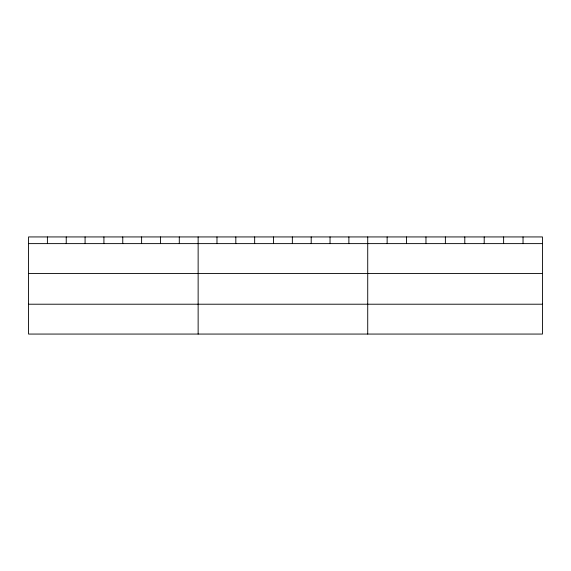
<?xml version="1.0" encoding="UTF-8"?>
<svg xmlns="http://www.w3.org/2000/svg" width="571" height="571" viewBox="0 0 571 571"><rect width="100%" height="100%" fill="white"/><g stroke="black" fill="none" stroke-linecap="round" stroke-linejoin="round"><path stroke-width="0.86" d="M542.45 273.466L542.45 236.936L28.55 236.936L28.55 334.064L542.45 334.064L542.45 273.466L28.55 273.466M28.55 243.617L542.45 243.617M28.55 304.215L542.45 304.215M523.036 236.936L523.036 243.617M503.622 236.936L503.622 243.617M484.208 236.936L484.208 243.617M464.794 236.936L464.794 243.617M445.38 236.936L445.38 243.617M425.966 236.936L425.966 243.617M406.552 236.936L406.552 243.617M387.138 236.936L387.138 243.617M367.724 236.936L367.724 334.064M348.881 236.936L348.881 243.617M330.038 236.936L330.038 243.617M311.195 236.936L311.195 243.617M292.352 236.936L292.352 243.617M273.509 236.936L273.509 243.617M254.666 236.936L254.666 243.617M235.823 236.936L235.823 243.617M216.98 236.936L216.98 243.617M198.137 236.936L198.137 334.064M179.294 236.936L179.294 243.617M160.451 236.936L160.451 243.617M141.608 236.936L141.608 243.617M122.765 236.936L122.765 243.617M103.922 236.936L103.922 243.617M85.079 236.936L85.079 243.617M66.236 236.936L66.236 243.617M47.393 236.936L47.393 243.617"/></g></svg>
